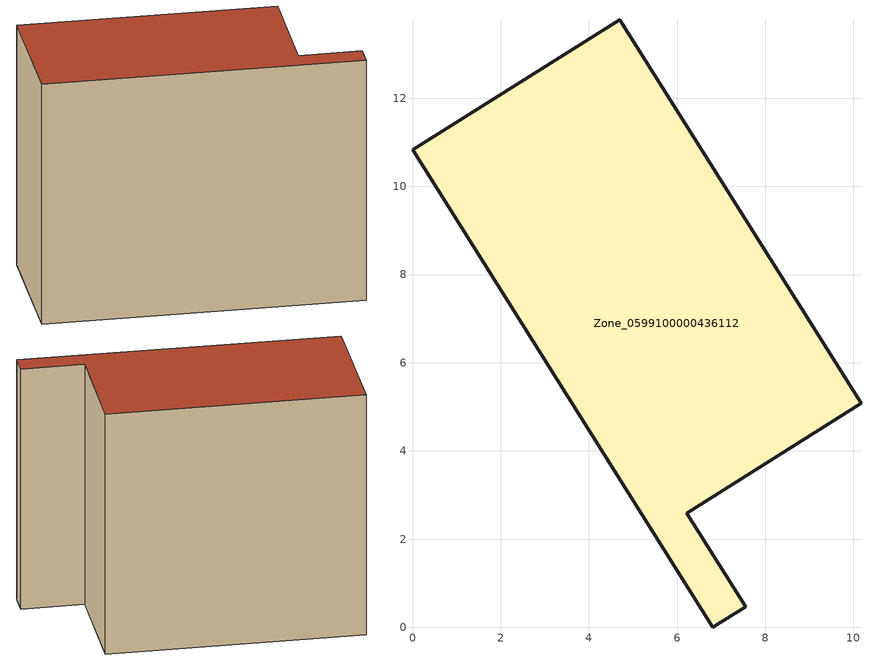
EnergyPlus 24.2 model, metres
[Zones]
Zone_0599100000436112
 floor ground (C_G): 0,10.82 4.7,13.78 10.17,5.08 6.22,2.59 7.56,0.47 6.82,0 z0
 wall outside (C_F): 4.7,13.78 0,10.82 6.82,0 7.56,0.47 6.22,2.59 10.17,5.08 4.7,13.78 z0:10.26
 roof outside (C_R): 0,10.82 6.82,0 7.56,0.47 6.22,2.59 10.17,5.08 4.7,13.78 z10.26
[BUILDING]
Pand.0599100000436112: North Axis=0; Terrain=City; Loads Convergence Tolerance Value=0.04; Temperature Convergence Tolerance Value=0.4; Solar Distribution=FullExterior; Maximum Number of Warmup Days=25; Minimum Number of Warmup Days=1
[Site:Location]
Rotterdam.The.Hague.AP_ZH_NLD Design_Conditions: Latitude=51.96; Longitude=4.45; Time Zone=1; Elevation=-4.5
[SITE:GROUNDTEMPERATURE:BUILDINGSURFACE]
18, 18, 18, 18, 18, 18, 18, 18, 18, 18, 18, 18
[MATERIAL] Thermal Absorptance=0.9; Solar Absorptance=0.7; Visible Absorptance=0.7
Name | Roughness | Thickness | Conductivity | Density | Specific Heat
G.TI.2006-2014 | MediumSmooth | 0.15 | 0.06 | 540 | 1210
F.TI.2006-2014 | Rough | 0.3 | 0.12 | 1920 | 840
R.TI.2006-2014 | MediumRough | 0.2 | 0.08 | 1500 | 1000
[CONSTRUCTION]
C_G: G.TI.2006-2014
C_F: F.TI.2006-2014
C_R: R.TI.2006-2014
[ZONE]
Zone_0599100000436112: Type=1; Multiplier=1; Ceiling Height=Autocalculate; Volume=Autocalculate; Floor Area=autocalculate; Part of Total Floor Area=Yes
[ZONEINFILTRATION:DESIGNFLOWRATE]
Infil_Zone_0599100000436112: Zone or ZoneList or Space or SpaceList=Zone_0599100000436112; Schedule=AlwaysOn; Design Flow Rate Calculation Method=Flow/Area; Flow Rate per Floor Area=0.0015; Constant Term Coefficient=1; Temperature Term Coefficient=0; Velocity Term Coefficient=0; Velocity Squared Term Coefficient=0
[HVACTEMPLATE:ZONE:IDEALLOADSAIRSYSTEM]
Zone_0599100000436112: Maximum Heating Supply Air Temperature=50; Minimum Cooling Supply Air Temperature=13; Maximum Heating Supply Air Humidity Ratio=0.0156; Minimum Cooling Supply Air Humidity Ratio=0.0077; Heating Limit=NoLimit; Cooling Limit=NoLimit; Dehumidification Control Type=ConstantSensibleHeatRatio; Cooling Sensible Heat Ratio=0.7; Dehumidification Setpoint=60; Humidification Control Type=None; Humidification Setpoint=30; Outdoor Air Method=None; Outdoor Air Flow Rate per Person=0.00944; Outdoor Air Flow Rate per Zone Floor Area=0; Outdoor Air Flow Rate per Zone=0; Demand Controlled Ventilation Type=None; Outdoor Air Economizer Type=NoEconomizer; Heat Recovery Type=None; Sensible Heat Recovery Effectiveness=0.7; Latent Heat Recovery Effectiveness=0.65
[ZONECONTROL:THERMOSTAT]
ThermostatControl_Zone_0599100000436112: Zone or ZoneList=Zone_0599100000436112; Control Type Schedule=DualSetpointControlType; Control 1=Thermostat_Zone_0599100000436112; Temperature Difference Between Cutout And Setpoint=0
[THERMOSTATSETPOINT:DUALSETPOINT]
Thermostat_Zone_0599100000436112: Heating Setpoint Temperature Schedule=HeatingSetpoint_Zone_0599100000436112; Cooling Setpoint Temperature Schedule=CoolingSetpoint_Zone_0599100000436112
[SCHEDULE:COMPACT]
HeatingSetpoint_Zone_0599100000436112: Through: 12/31, For: AllDays, Until: 24:00, 21
CoolingSetpoint_Zone_0599100000436112: Through: 12/31, For: AllDays, Until: 24:00, 24
DualSetpointControlType: Through: 12/31, For: AllDays, Until: 24:00, 4
AlwaysOn: Through: 12/31, For: AllDays, Until: 24:00, 1
